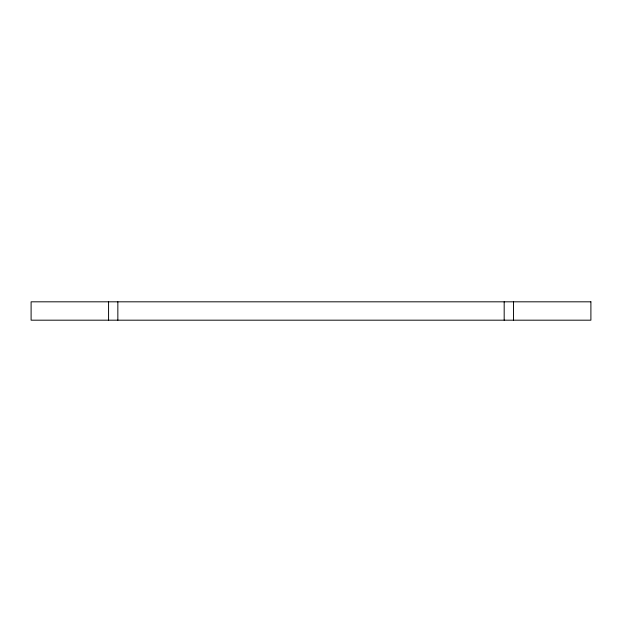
<?xml version="1.0" encoding="UTF-8"?>
<svg xmlns="http://www.w3.org/2000/svg" width="622" height="622" viewBox="0 0 622 622"><rect width="100%" height="100%" fill="white"/><g stroke="black" fill="none" stroke-linecap="round" stroke-linejoin="round"><path stroke-width="0.93" d="M513.531 301.818L513.531 320.182M504.178 301.818L504.178 320.182M117.846 301.818L117.846 320.182M108.57 301.818L108.57 320.182M590.9 301.818L31.1 301.818L31.1 320.182L590.9 320.182L590.9 301.818"/></g></svg>
